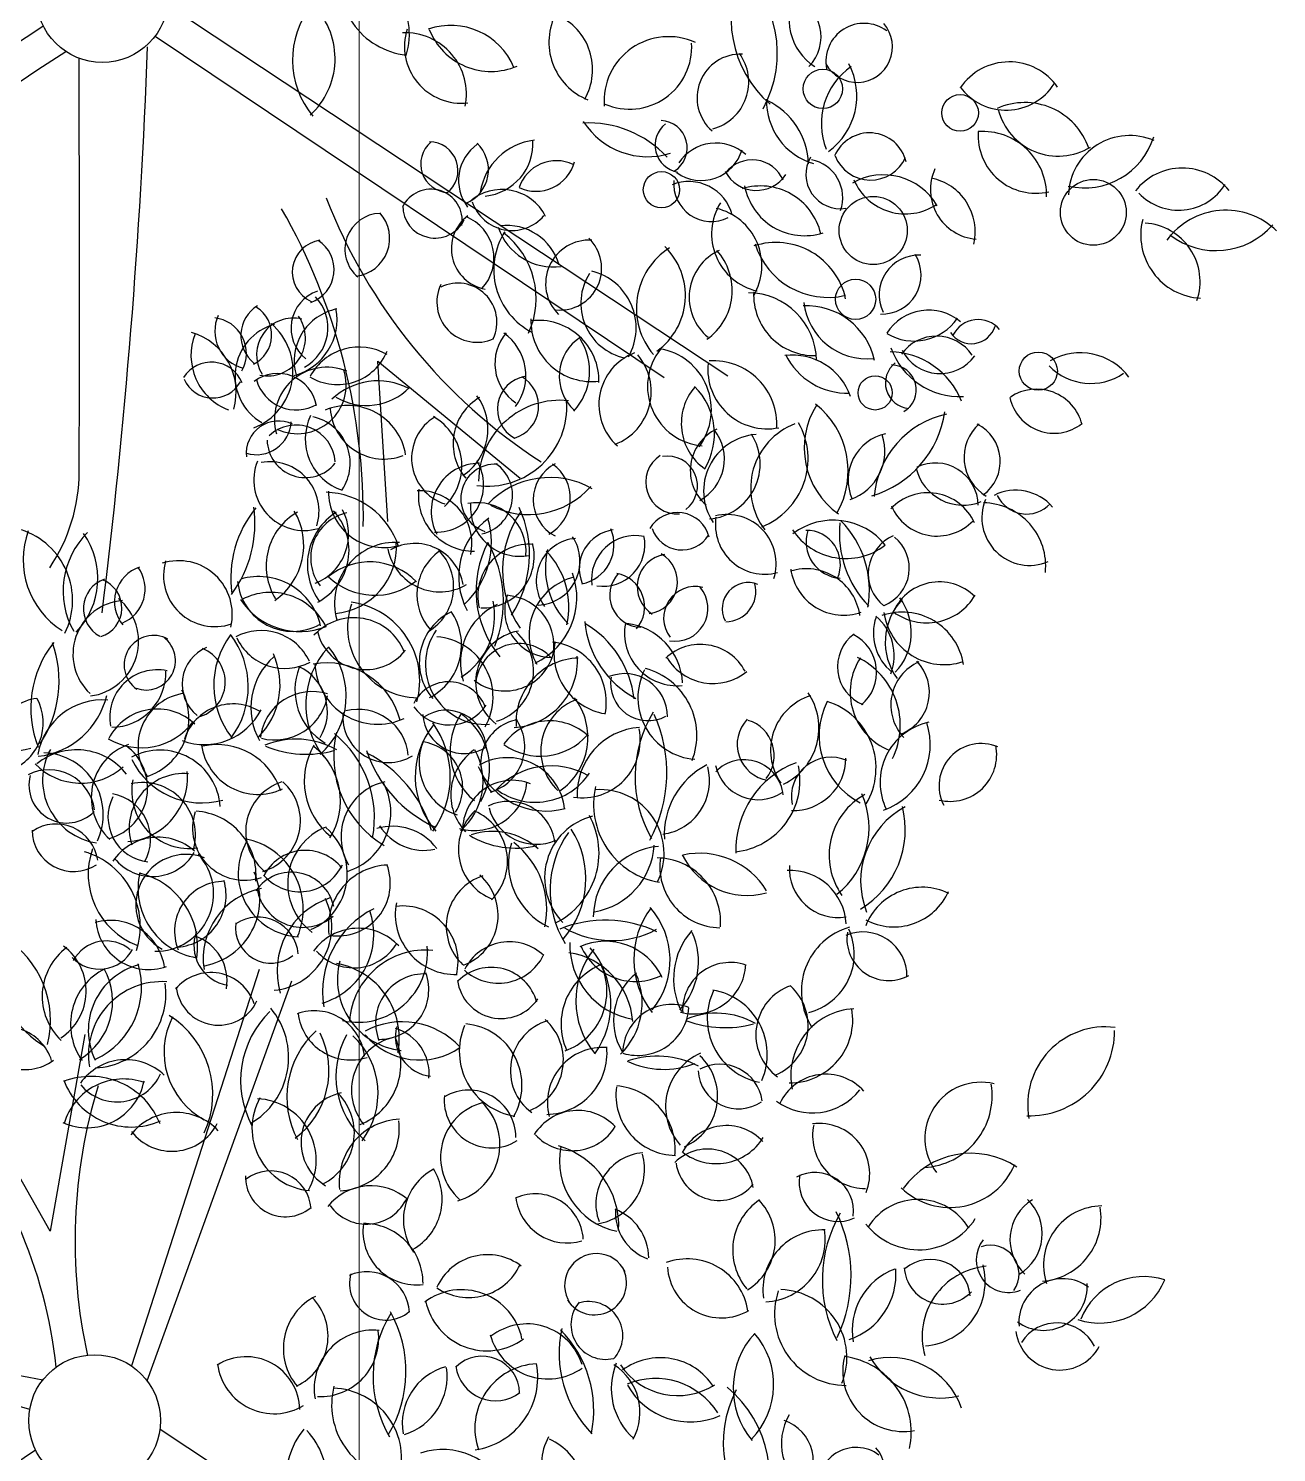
# Model space of a CAD drawing. Header units: inches. Extents: x 13 to 261, y -112 to -47.
# Drawn here: x 18.314 to 20.341, y -56.38 to -54.068 of the extents above; entities that cross this region are included whole.
import ezdxf

# ---------------------------------------------------------------- set-up
doc = ezdxf.new("R2010")
doc.units = ezdxf.units.IN
doc.header["$MEASUREMENT"] = 0
doc.layers.add('CAJONES', color=3, linetype='Continuous', lineweight=20)

msp = doc.modelspace()

# ---------------------------------------------------------------- linework, layer by layer
for p, q in [((19.4498, -54.632), (18.5398, -54.0302)), ((18.5192, -54.0804), (19.3464, -54.6346)), ((18.8976, -54.8685), (18.8809, -54.6078)), ((18.8809, -54.6078), (19.1126, -54.7977)), ((18.6884, -55.5954), (18.4809, -56.2394)), ((18.5066, -56.2636), (18.7413, -55.614)), ((18.4051, -55.7014), (18.349, -56.0206)), ((18.349, -56.0206), (18.2137, -55.782)), ((19.4372, -56.9443), (18.5273, -56.3424))]:
    msp.add_line(p, q)
for centre, radius in [((18.4336, -54.016), 0.1071), ((19.604, -54.1659), 0.032), ((19.8269, -54.2049), 0.0298), ((19.3418, -54.3295), 0.0294), ((20.0434, -54.3663), 0.0535), ((19.6858, -54.3957), 0.0553), ((19.6572, -54.5075), 0.0327), ((19.954, -54.6241), 0.031), ((19.689, -54.6594), 0.0278), ((18.4211, -56.3282), 0.1071)]:
    msp.add_circle(centre, radius)
for centre, radius, start, end in [((18.9405, -53.9898), 0.1218, 165.8084, 263.7047), ((18.8181, -54.0776), 0.1143, 342.6836, 88.3907), ((19.6392, -54.0515), 0.1843, 152.3561, 228.9521), ((19.3415, -54.1076), 0.1886, 331.2159, 50.5889), ((19.6404, -54.0531), 0.0912, 149.4649, 237.0435), ((18.8866, -54.1185), 0.144, 141.9575, 219.5008), ((18.6877, -54.1167), 0.124, 312.3624, 42.9865), ((19.5323, -54.0812), 0.0688, 315.479, 71.8146), ((19.2597, -54.09), 0.1007, 151.7253, 248.1106), ((19.1335, -54.1344), 0.0965, 330.1451, 66.2369), ((19.6708, -54.1212), 0.0618, 53.2187, 191.0606), ((17.2088, -52.4114), 2.0009, 264.2549, 304.3429), ((18.9253, -54.1745), 0.0998, 348.7058, 92.2133), ((19.0168, -54.0967), 0.0924, 162.4743, 276.4571), ((18.9993, -54.1744), 0.1117, 22.8087, 108.8949), ((19.0648, -54.03), 0.1075, 201.4164, 293.3583), ((19.3533, -54.1857), 0.1047, 65.4039, 184.3961), ((19.6595, -54.0977), 0.0576, 208.7195, 41.0805), ((19.9041, -56.5286), 2.8656, 122.2619, 145.4796), ((7.817, -53.7001), 10.6975, 352.93227, 357.87062), ((19.2902, -54.098), 0.1008, 246.5105, 3.7517), ((-123.4094, -54.4949), 141.8058, 359.881826, 0.152975), ((19.4707, -54.1803), 0.0711, 87.9021, 229.1162), ((19.4048, -54.1546), 0.0788, 285.0729, 36.0171), ((19.548, -54.1773), 0.1112, 305.92, 27.9527), ((19.9067, -54.2181), 0.0961, 35.0059, 145.8364), ((19.7142, -54.2221), 0.1127, 124.6816, 201.7568), ((19.9017, -54.1075), 0.0928, 216.3872, 327.4319), ((19.6185, -54.1853), 0.106, 178.5074, 253.7444), ((19.4626, -54.2914), 0.1183, 1.9911, 64.4245), ((19.9322, -54.2976), 0.1096, 18.8098, 114.3601), ((19.2232, -54.3951), 0.1741, 42.8275, 92.9056), ((19.3195, -54.1518), 0.1242, 212.6525, 287.3082), ((19.3391, -54.2616), 0.0445, 302.5089, 87.0367), ((19.9863, -54.1744), 0.1006, 194.171, 301.4433), ((19.3754, -54.2574), 0.044, 127.4653, 260.4726), ((19.6797, -54.2985), 0.0613, 13.4002, 157.2297), ((19.95, -54.2415), 0.0938, 176.1417, 282.9373), ((19.8634, -54.3391), 0.1042, 358.8125, 93.839), ((20.0289, -54.2088), 0.1178, 257.0821, 342.7736), ((20.1025, -54.341), 0.0995, 66.3845, 178.0983), ((18.9971, -54.2878), 0.0463, 129.8928, 267.9042), ((18.9647, -54.2984), 0.0466, 307.7271, 89.6902), ((19.0838, -54.3142), 0.0715, 125.2061, 217.378), ((19.0018, -54.297), 0.059, 292.6138, 46.5963), ((19.1467, -54.3491), 0.1004, 96.4083, 171.1687), ((19.0473, -54.2543), 0.0859, 275.5454, 3.5754), ((19.4065, -54.2456), 0.0689, 234.6312, 344.0059), ((19.4301, -54.3257), 0.072, 47.5443, 146.6001), ((19.1712, -54.3463), 0.0639, 65.0215, 161.56), ((19.1379, -54.2671), 0.065, 245.1406, 344.9172), ((19.4893, -54.336), 0.055, 23.2841, 142.2323), ((19.6323, -54.3045), 0.0558, 149.7626, 279.1654), ((19.5736, -54.3426), 0.0628, 340.8442, 79.0114), ((19.6817, -54.2517), 0.0621, 201.6948, 335.7426), ((19.4962, -54.2736), 0.0571, 207.4266, 326.9367), ((19.7023, -54.4069), 0.1015, 30.4018, 119.641), ((19.738, -54.2781), 0.0907, 203.0014, 303.9636), ((19.8599, -54.3291), 0.0811, 155.7067, 265.0038), ((19.7623, -54.3981), 0.0893, 346.9915, 78.3872), ((20.188, -54.3916), 0.0972, 38.6377, 141.562), ((18.9672, -54.3797), 0.0511, 350.8445, 154.641), ((19.0828, -54.4084), 0.0792, 26.7529, 131.3816), ((19.3861, -54.3896), 0.0734, 15.0637, 111.6193), ((19.4229, -54.3201), 0.0611, 174.7511, 296.6676), ((19.503, -54.4237), 0.1003, 13.1298, 107.5009), ((19.5743, -54.3052), 0.099, 190.5765, 287.7439), ((20.1819, -54.273), 0.0897, 223.8193, 327.7803), ((19.6338, -54.0182), 0.8972, 201.1943, 237.0821), ((18.974, -54.3556), 0.0525, 179.7456, 334.0866), ((19.099, -54.3278), 0.0679, 198.3697, 319.9157), ((19.5183, -54.4012), 0.0951, 147.9902, 257.1275), ((19.4095, -54.4528), 0.0954, 329.5563, 76.9996), ((17.8455, -54.8615), 1.0121, 359.1652, 29.6805), ((18.8862, -54.4264), 0.0585, 91.3448, 229.9633), ((18.8385, -54.4085), 0.0619, 276.8754, 41.8476), ((19.0671, -54.4253), 0.0665, 126.6303, 259.713), ((18.9971, -54.4405), 0.0726, 317.1364, 67.883), ((20.2228, -54.4033), 0.1024, 165.7594, 266.9884), ((20.2585, -54.4812), 0.1183, 45.7488, 143.9166), ((19.1835, -54.4593), 0.1141, 147.377, 242.7647), ((19.1664, -54.3604), 0.0946, 198.5153, 277.6976), ((19.0908, -54.4758), 0.0881, 16.037, 97.2926), ((19.0043, -54.5063), 0.1339, 335.2611, 52.789), ((20.1216, -54.4788), 0.0952, 341.1401, 86.4926), ((20.2426, -54.3061), 0.1223, 232.3712, 318.9606), ((18.7944, -54.4633), 0.0522, 98.0099, 245.5116), ((18.754, -54.4594), 0.0561, 288.9299, 57.6907), ((19.2243, -54.482), 0.0706, 86.2009, 225.0025), ((19.1771, -54.4573), 0.0676, 264.0757, 46.4015), ((19.4173, -54.5219), 0.1162, 122.5271, 220.3854), ((19.2698, -54.5013), 0.111, 305.5647, 45.7418), ((19.4704, -54.5042), 0.0835, 114.587, 230.8853), ((19.3597, -54.4932), 0.0971, 305.3117, 42.2087), ((19.5277, -54.5312), 0.116, 12.2303, 107.8744), ((19.6121, -54.3807), 0.1237, 197.2149, 283.4912), ((19.76, -54.5002), 0.0645, 87.2715, 205.7976), ((19.7, -54.4679), 0.0635, 267.8209, 31.5359), ((19.301, -54.5143), 0.0902, 147.188, 257.9485), ((19.2056, -54.5539), 0.0951, 330.5202, 75.9207), ((18.8037, -54.5543), 0.0636, 108.855, 231.6394), ((19.0422, -54.5121), 0.0652, 154.0757, 294.632), ((19.0112, -54.5446), 0.0634, 334.9211, 116.0254), ((19.4816, -54.609), 0.1123, 1.2167, 89.2378), ((19.5901, -54.5004), 0.0985, 177.1684, 271.5311), ((18.7157, -54.5665), 0.0572, 121.8281, 231.2488), ((18.6556, -54.5652), 0.0531, 296.5437, 57.2959), ((18.7272, -54.5535), 0.0729, 298.3012, 43.5233), ((19.5779, -54.6306), 0.1125, 12.3322, 92.937), ((19.676, -54.5003), 0.1038, 186.794, 275.8222), ((18.6098, -54.5951), 0.0578, 330.4266, 83.6523), ((18.678, -54.5595), 0.0617, 155.1646, 255.5843), ((18.7438, -54.5977), 0.0598, 76.6028, 211.8197), ((18.7019, -54.5703), 0.0616, 258.0972, 35.3131), ((18.8315, -54.6078), 0.0863, 101.2342, 196.5626), ((18.7212, -54.5408), 0.0936, 284.9996, 11.2465), ((19.1421, -54.64), 0.0983, 358.3783, 97.4403), ((19.2287, -54.5421), 0.099, 178.3903, 277.0417), ((19.7757, -54.6051), 0.0801, 49.7894, 147.602), ((19.7522, -54.4898), 0.0854, 238.9673, 325.4585), ((19.8563, -54.586), 0.0457, 40.5715, 153.6768), ((18.6727, -54.5985), 0.0951, 158.5243, 248.8441), ((18.5501, -54.658), 0.1008, 343.914, 73.7059), ((18.7364, -54.6322), 0.0872, 105.3849, 240.0186), ((18.6435, -54.6232), 0.0998, 291.3415, 50.0503), ((19.1484, -54.6117), 0.0771, 139.6027, 236.2446), ((19.0374, -54.6312), 0.0842, 323.2298, 54.9138), ((19.7885, -54.6372), 0.07, 33.9383, 144.4116), ((19.8451, -54.539), 0.0405, 213.8426, 342.7943), ((18.8509, -54.6759), 0.0908, 60.113, 151.3064), ((19.2505, -54.6322), 0.0748, 122.3865, 227.9668), ((19.129, -54.6237), 0.0961, 317.1654, 32.9487), ((19.4162, -54.6487), 0.097, 141.4958, 265.2578), ((19.3227, -54.6867), 0.1003, 323.0588, 80.8604), ((19.8264, -54.5471), 0.1183, 199.2258, 272.8234), ((19.7946, -54.5595), 0.0687, 206.21, 324.7667), ((18.6107, -54.6633), 0.0538, 22.3007, 147.4004), ((18.8157, -54.5592), 0.0867, 238.6412, 338.0655), ((19.3301, -54.6785), 0.0899, 111.0163, 228.2127), ((19.2334, -54.6573), 0.0918, 291.2464, 40.4603), ((19.5139, -54.621), 0.0968, 174.4, 280.9823), ((19.4252, -54.7114), 0.1043, 356.777, 93.2098), ((19.5546, -54.6981), 0.1, 19.2148, 97.1221), ((19.6438, -54.5484), 0.1115, 205.9185, 271.8359), ((19.7469, -54.6434), 0.0413, 127.8137, 265.4059), ((19.7111, -54.72), 0.1273, 21.7094, 88.9943), ((19.7153, -54.6547), 0.0406, 299.936, 89.5007), ((20.0222, -54.6929), 0.0986, 36.7047, 119.5904), ((18.6133, -54.6166), 0.0511, 203.944, 330.6435), ((18.7186, -54.6919), 0.064, 10.2449, 126.8673), ((18.7985, -54.7031), 0.0853, 67.9273, 195.6783), ((18.7505, -54.6465), 0.0792, 245.2391, 17.627), ((19.1292, -54.6857), 0.0538, 99.7108, 240.8548), ((19.0881, -54.6806), 0.0542, 285.9682, 60.5063), ((20.0392, -54.5501), 0.094, 223.9734, 304.5717), ((18.7486, -54.6198), 0.0672, 195.5712, 299.8381), ((18.8811, -54.7482), 0.1083, 62.321, 133.5948), ((18.8628, -54.582), 0.0979, 239.4914, 315.6368), ((19.4646, -54.7089), 0.0905, 139.404, 234.5071), ((19.3197, -54.7262), 0.1082, 328.6091, 45.3181), ((19.951, -54.7298), 0.0765, 14.2663, 123.6602), ((18.8323, -54.7752), 0.0953, 9.3387, 112.7894), ((19.0903, -54.7418), 0.0869, 120.3299, 220.111), ((18.9695, -54.7182), 0.0904, 303.3837, 36.6267), ((19.0591, -54.6819), 0.129, 262.2465, 4.0776), ((19.177, -54.8038), 0.1323, 83.9827, 179.5568), ((19.7046, -54.7488), 0.1308, 147.6903, 234.9945), ((19.5071, -54.7862), 0.138, 330.232, 51.9496), ((19.9796, -54.6517), 0.0733, 192.0596, 308.1403), ((18.7198, -54.7577), 0.0525, 64.3361, 185.9079), ((18.6838, -54.7031), 0.0567, 253.3638, 356.4358), ((18.8509, -54.7342), 0.0877, 154.4654, 251.5682), ((18.7595, -54.7735), 0.0768, 325.867, 78.1314), ((18.8913, -54.6793), 0.0876, 183.9644, 290.8687), ((19.0142, -54.7654), 0.0782, 120.9294, 251.8706), ((18.9253, -54.7777), 0.0922, 314.2411, 59.9203), ((19.6373, -54.6667), 0.1663, 286.2308, 351.868), ((19.8372, -54.841), 0.1506, 102.3995, 174.8702), ((18.7482, -54.7753), 0.0636, 3.5274, 133.1826), ((19.4625, -54.7854), 0.0738, 114.7438, 229.2188), ((19.3678, -54.7669), 0.0763, 298.612, 38.2182), ((19.5023, -54.8188), 0.092, 94.2725, 213.5917), ((19.4126, -54.7748), 0.0896, 274.7056, 32.6165), ((19.5983, -54.8139), 0.1115, 110.9904, 217.3376), ((19.4616, -54.7665), 0.1184, 291.4975, 29.5372), ((19.7216, -54.8009), 0.0765, 101.7943, 203.8945), ((19.622, -54.7538), 0.0828, 288.6412, 18.4958), ((19.906, -54.7641), 0.0726, 131.4104, 239.8145), ((19.8245, -54.7706), 0.0677, 306.2506, 63.2879), ((18.7634, -54.7348), 0.0621, 181.189, 321.3336), ((18.7616, -54.8008), 0.082, 158.0733, 286.3724), ((18.7056, -54.8513), 0.08, 342.4573, 100.2657), ((19.0461, -54.852), 0.0783, 90.0237, 208.1696), ((18.9761, -54.8087), 0.0769, 267.9512, 30.6687), ((19.0718, -54.8309), 0.0559, 86.4378, 252.647), ((19.0365, -54.8263), 0.0635, 282.5158, 54.9114), ((19.1996, -54.8332), 0.0661, 117.2372, 242.4026), ((19.1271, -54.83), 0.0668, 298.2256, 55.38), ((19.368, -54.8044), 0.0517, 122.959, 273.7854), ((19.3518, -54.8106), 0.0485, 307.8953, 100.0796), ((19.7867, -54.8429), 0.0697, 1.0371, 115.4519), ((18.1165, -54.7868), 0.2795, 325.9716, 359.8818), ((19.1605, -54.9362), 0.1394, 60.3388, 136.2981), ((19.8319, -54.7629), 0.0788, 194.3535, 291.8839), ((18.7932, -54.9488), 0.1281, 18.2633, 88.3325), ((18.8908, -54.8208), 0.0898, 178.8752, 284.0254), ((18.948, -54.9041), 0.0859, 348.2465, 92.1698), ((19.037, -54.8264), 0.09, 173.142, 270.5826), ((19.1262, -54.7219), 0.135, 242.5591, 318.4651), ((19.7749, -54.9042), 0.0826, 24.0437, 136.9543), ((19.9175, -54.8967), 0.0792, 40.9523, 116.4145), ((18.4901, -54.8719), 0.1914, 323.1907, 8.1398), ((19.0425, -54.917), 0.0794, 355.4712, 100.9213), ((19.1118, -54.8443), 0.0804, 176.3885, 281.1008), ((18.9468, -54.9215), 0.1807, 326.7996, 24.8739), ((19.7897, -54.811), 0.0809, 203.3028, 316.2264), ((19.9399, -54.8619), 0.0776, 157.8749, 292.9705), ((19.8638, -54.9403), 0.1023, 354.0218, 89.4576), ((19.935, -54.8031), 0.053, 205.3874, 316.332), ((18.8236, -54.9604), 0.1813, 140.8447, 187.7695), ((18.8006, -54.9405), 0.1009, 119.7481, 211.9188), ((18.6522, -54.9069), 0.1086, 304.5159, 30.8207), ((18.8671, -54.9383), 0.1004, 122.1407, 216.8539), ((18.8472, -54.9274), 0.0751, 102.4497, 217.2301), ((18.7481, -54.8889), 0.0855, 291.5777, 27.472), ((18.7397, -54.9152), 0.0946, 297.624, 42.9504), ((19.1281, -54.9576), 0.1157, 125.1731, 208.4386), ((18.9287, -54.9022), 0.1369, 313.2135, 16.557), ((19.2521, -54.9478), 0.1684, 145.1643, 213.744), ((19.3682, -54.9067), 0.0529, 14.4085, 149.1645), ((19.4483, -54.9368), 0.0799, 342.4733, 103.6812), ((19.5097, -54.8737), 0.0802, 171.1835, 284.8509), ((19.621, -54.9748), 0.1087, 38.5724, 127.0596), ((19.5188, -54.9799), 0.1609, 350.0915, 44.5425), ((18.2651, -54.9963), 0.1202, 333.7389, 71.9911), ((18.4409, -54.9303), 0.136, 159.8317, 237.75), ((18.5032, -54.981), 0.1333, 134.5011, 209.4175), ((18.3002, -54.9606), 0.1261, 316.2407, 35.2053), ((19.2717, -54.9447), 0.0634, 97.278, 202.2203), ((19.1999, -54.9059), 0.0649, 281.0493, 23.5055), ((19.2995, -54.9624), 0.0713, 78.6134, 187.5201), ((19.247, -54.9056), 0.0679, 261.2509, 12.0523), ((19.375, -54.8634), 0.051, 198.7, 327.9265), ((19.6415, -54.8241), 0.1043, 213.602, 307.0882), ((19.577, -54.9381), 0.0555, 336.559, 90.5529), ((19.6359, -54.9014), 0.0591, 161.8031, 266.1895), ((19.8005, -54.8876), 0.1697, 174.2261, 224.1428), ((19.7447, -54.953), 0.0669, 113.0469, 231.5032), ((18.9099, -55.0012), 0.0991, 86.1404, 195.6527), ((18.8032, -54.9096), 0.1081, 274.5739, 4.0148), ((18.9819, -54.8962), 0.0862, 191.1066, 300.0756), ((18.9413, -54.9832), 0.0793, 9.1421, 119.8127), ((18.9197, -54.9743), 0.0846, 300.9651, 44.4613), ((19.2084, -54.9805), 0.1678, 152.2161, 219.7631), ((19.1276, -54.9892), 0.084, 85.9939, 193.0552), ((19.0511, -54.9247), 0.084, 268.0686, 14.2958), ((18.8897, -54.9983), 0.1954, 338.3493, 29.44), ((19.2081, -54.9651), 0.0697, 94.7092, 216.0033), ((19.1379, -54.9327), 0.0716, 272.9345, 33.5937), ((19.2825, -54.9437), 0.1293, 166.4767, 224.6695), ((19.6793, -54.9441), 0.0651, 292.0601, 50.8119), ((18.5576, -55.0191), 0.0872, 346.3986, 107.7469), ((18.6164, -54.9556), 0.0834, 163.7297, 289.0133), ((18.8678, -55.0393), 0.1055, 43.9809, 129.6471), ((19.0308, -54.9869), 0.0861, 125.2431, 222.1423), ((19.0606, -55.0071), 0.1309, 347.3511, 43.9802), ((19.3556, -54.9741), 0.053, 99.834, 237.3352), ((19.3157, -54.9661), 0.0521, 277.0098, 60.1594), ((18.512, -54.9984), 0.0588, 107.6026, 220.0999), ((18.4429, -54.9776), 0.0602, 292.3819, 35.4776), ((18.6873, -55.0613), 0.1037, 13.2827, 106.1842), ((18.8761, -54.8796), 0.1084, 226.3194, 308.4348), ((19.2236, -55.0524), 0.0969, 104.416, 209.3602), ((19.0874, -54.9919), 0.117, 294.9141, 19.8317), ((19.3095, -54.9882), 0.0517, 136.9921, 268.8668), ((19.259, -55.0069), 0.0554, 320.16, 79.4542), ((19.5773, -55.0326), 0.0876, 7.7632, 107.0391), ((19.6379, -54.9336), 0.0868, 187.9473, 289.2122), ((18.4539, -55.0099), 0.0509, 109.5309, 241.4282), ((18.4166, -55.0087), 0.0487, 287.5735, 69.176), ((18.7428, -54.9567), 0.0899, 185.7038, 298.9736), ((18.7071, -55.0836), 0.1002, 26.0204, 117.1694), ((19.3966, -55.0251), 0.0513, 76.0415, 217.2907), ((19.3639, -55.0093), 0.0534, 260.3924, 39.8164), ((19.4828, -55.0096), 0.0423, 68.0925, 208.049), ((19.4462, -54.9819), 0.049, 270.2471, 14.7699), ((19.7932, -55.048), 0.0817, 45.0648, 158.8959), ((18.4733, -55.0837), 0.0874, 94.6743, 226.9977), ((18.4027, -55.0626), 0.0897, 277.4107, 50.369), ((18.7545, -54.9318), 0.1152, 213.2283, 291.644), ((18.9465, -55.0398), 0.1146, 161.0223, 269.6067), ((18.8206, -55.1268), 0.1286, 344.4921, 82.3791), ((19.1198, -55.0973), 0.1044, 115.5672, 196.8828), ((18.9539, -55.0221), 0.117, 302.3725, 12.0225), ((19.1633, -55.0128), 0.0761, 160.2411, 270.795), ((19.086, -55.0692), 0.0811, 345.3814, 84.6822), ((19.806, -55.064), 0.1006, 136.787, 216.1605), ((19.7728, -54.9421), 0.0908, 233.5515, 329.8231), ((19.6548, -55.0482), 0.0929, 315.9846, 36.8916), ((18.8423, -55.1127), 0.0882, 21.9722, 137.3844), ((19.0389, -55.0969), 0.0904, 114.7704, 220.6336), ((18.9208, -55.0687), 0.0963, 297.487, 34.5213), ((19.3748, -55.0161), 0.1583, 185.2993, 241.9986), ((19.7675, -55.0494), 0.0814, 161.3162, 231.0164), ((19.6361, -55.0856), 0.0837, 339.1591, 49.7337), ((19.7331, -55.116), 0.1006, 8.888, 109.3789), ((19.8009, -55.0018), 0.0989, 188.1255, 288.2456), ((18.517, -55.1012), 0.048, 61.0123, 235.0803), ((18.7516, -55.1346), 0.137, 143.1668, 218.1473), ((18.5319, -55.1363), 0.1387, 323.2478, 37.6008), ((18.6913, -55.1323), 0.087, 25.3271, 118.1472), ((18.8618, -55.0278), 0.081, 193.3576, 322.6497), ((19.0558, -55.1004), 0.0974, 145.27, 274.0231), ((19.1249, -55.1296), 0.0849, 100.4863, 232.7247), ((19.0485, -55.1109), 0.0856, 287.2458, 47.5237), ((19.136, -55.1742), 0.1623, 6.3138, 59.7989), ((19.3672, -55.0496), 0.0853, 169.5046, 275.7362), ((19.2733, -55.1361), 0.1031, 3.3647, 83.2177), ((19.6937, -55.1042), 0.0659, 126.2044, 248.0637), ((19.6225, -55.1131), 0.0688, 310.0646, 62.5979), ((18.4878, -55.1715), 0.1706, 141.3543, 201.7201), ((18.1788, -55.1271), 0.1845, 326.3653, 19.6049), ((18.5047, -55.0943), 0.0476, 250.1655, 52.9637), ((18.6279, -55.1325), 0.0647, 112.6691, 231.5493), ((18.5747, -55.1291), 0.0586, 284.3046, 68.1595), ((18.73, -55.0211), 0.0858, 204.6477, 298.5019), ((18.9014, -55.1655), 0.1373, 137.4864, 218.0551), ((18.7028, -55.1519), 0.127, 311.7198, 39.2637), ((18.9702, -55.1535), 0.0981, 330.4309, 85.8902), ((19.1104, -55.1369), 0.0705, 41.8734, 173.9337), ((19.1543, -55.1615), 0.098, 348.6053, 83.6617), ((19.2662, -55.0826), 0.099, 168.8369, 260.3234), ((19.4051, -55.1501), 0.0823, 28.0253, 133.2577), ((18.7848, -55.1705), 0.1099, 131.3533, 209.0639), ((18.6018, -55.1333), 0.1205, 315.03, 24.552), ((18.7978, -55.2209), 0.1231, 14.0694, 100.2188), ((18.8809, -55.0955), 0.102, 182.2086, 294.8629), ((19.0877, -55.0623), 0.0811, 231.6203, 340.8989), ((19.0968, -55.0942), 0.1086, 273.1622, 3.8465), ((19.2099, -55.1943), 0.1043, 91.7567, 183.7904), ((19.4254, -55.0441), 0.0872, 211.6065, 309.0147), ((19.7503, -55.1453), 0.1019, 146.8994, 247.9052), ((19.6078, -55.199), 0.122, 333.6557, 64.5826), ((19.7912, -55.1662), 0.0767, 114.0369, 223.5095), ((19.7045, -55.1456), 0.0726, 290.6058, 44.0889), ((18.5228, -55.1862), 0.0772, 78.0127, 190.845), ((18.448, -55.1135), 0.0889, 270.7386, 1.6107), ((18.8461, -55.142), 0.0996, 158.254, 239.6074), ((18.7187, -55.1769), 0.0806, 328.4151, 64.4705), ((19.282, -55.1847), 0.0694, 359.593, 111.5841), ((19.3202, -55.1306), 0.0611, 170.7243, 298.2752), ((19.404, -55.1543), 0.1004, 153.0811, 265.4077), ((19.287, -55.2155), 0.1123, 338.5553, 75.0989), ((18.4758, -55.1884), 0.0985, 287.4958, 27.9711), ((18.7744, -55.2291), 0.0847, 72.6951, 173.0341), ((18.9963, -55.1923), 0.0638, 21.419, 153.1957), ((19.4966, -55.2034), 0.1011, 295.6502, 34.4069), ((18.335, -55.2258), 0.0707, 96.1195, 222.5827), ((18.2556, -55.195), 0.082, 287.0681, 28.782), ((18.4341, -55.2644), 0.1066, 85.3444, 170.3377), ((18.3154, -55.1216), 0.1286, 276.2651, 346.959), ((18.5783, -55.2333), 0.0868, 97.6865, 214.8458), ((18.6459, -55.2477), 0.0833, 58.098, 161.6752), ((18.7139, -55.1362), 0.0868, 255.4986, 349.8199), ((18.9972, -55.1271), 0.0715, 215.9846, 326.6804), ((19.2348, -55.2407), 0.0889, 109.9653, 226.4514), ((19.1164, -55.2187), 0.106, 304.7844, 37.3129), ((19.6118, -55.2397), 0.0928, 107.4388, 214.9889), ((19.7208, -55.2156), 0.1229, 153.2942, 242.9286), ((19.5767, -55.2688), 0.1137, 329.3253, 72.4601), ((18.289, -55.1313), 0.109, 207.7692, 285.0805), ((18.5227, -55.2611), 0.0884, 46.1088, 152.8841), ((18.5994, -55.1274), 0.1031, 249.5301, 333.2352), ((18.8985, -55.1855), 0.0742, 174.4623, 301.8631), ((18.849, -55.2551), 0.0818, 5.3018, 103.898), ((19.0216, -55.1775), 0.0676, 183.5626, 302.7028), ((18.9922, -55.24), 0.0653, 2.9178, 123.8755), ((19.1043, -55.2392), 0.1057, 145.5256, 231.1113), ((18.955, -55.2691), 0.1077, 329.9503, 55.2978), ((19.1194, -55.2607), 0.0713, 99.6673, 221.8273), ((19.0428, -55.2337), 0.0769, 286.1054, 35.8097), ((19.16, -55.2841), 0.0922, 46.7937, 143.529), ((19.5007, -55.2826), 0.2018, 148.6322, 209.7893), ((19.1214, -55.2761), 0.2291, 331.4877, 24.3363), ((19.5239, -55.2301), 0.0591, 136.2408, 260.673), ((19.4655, -55.2481), 0.0595, 321.0246, 73.2835), ((18.4966, -55.1303), 0.1053, 239.4388, 323.5185), ((18.9776, -55.2499), 0.1682, 166.3308, 239.1911), ((18.6992, -55.3495), 0.1764, 349.3818, 50.8529), ((19.0756, -55.2826), 0.1338, 140.9193, 221.4775), ((18.8476, -55.2832), 0.1512, 324.4408, 35.5814), ((19.1452, -55.1472), 0.1021, 234.5114, 318.4863), ((19.2141, -55.2235), 0.0933, 260.7819, 11.574), ((19.3141, -55.3116), 0.1094, 94.0593, 182.8527), ((19.7968, -55.2919), 0.0998, 102.0648, 206.291), ((19.6663, -55.2305), 0.1123, 288.8572, 18.5699), ((18.44, -55.2879), 0.1035, 151.3267, 261.3076), ((18.507, -55.3164), 0.0914, 109.7411, 227.8481), ((18.4223, -55.301), 0.0849, 285.7999, 54.5556), ((18.6866, -55.2186), 0.0927, 187.855, 295.1523), ((18.6199, -55.3394), 0.1089, 17.9838, 102.1278), ((18.7481, -55.3557), 0.1341, 60.3008, 112.0213), ((18.7648, -55.0769), 0.1693, 247.0811, 285.9701), ((18.8776, -55.2895), 0.116, 150.0817, 231.1029), ((18.7077, -55.3221), 0.1127, 327.8901, 51.7795), ((19.0374, -55.2595), 0.0894, 157.905, 252.2745), ((18.9443, -55.3001), 0.0747, 327.6907, 82.929), ((19.8613, -55.2974), 0.0686, 66.7824, 207.2143), ((19.8108, -55.2471), 0.0756, 256.1777, 11.7352), ((18.3983, -55.1901), 0.103, 224.163, 312.1284), ((18.3917, -55.3427), 0.1037, 38.2782, 128.4268), ((18.3348, -55.344), 0.1003, 334.7073, 87.7262), ((18.527, -55.3377), 0.0983, 3.921, 117.9922), ((18.5948, -55.1988), 0.1265, 206.2085, 285.871), ((19.0603, -55.1753), 0.2078, 198.2301, 245.3678), ((18.7669, -55.4315), 0.2108, 16.9945, 62.7294), ((19.0873, -55.3117), 0.0878, 124.2551, 223.5034), ((18.9473, -55.2904), 0.1048, 310.4717, 29.3196), ((19.0916, -55.3451), 0.0934, 5.9798, 119.2654), ((19.476, -55.3191), 0.064, 6.2156, 135.8194), ((19.6142, -55.4016), 0.1516, 110.7401, 181.9111), ((19.6173, -55.3155), 0.0645, 66.3584, 190.7489), ((19.556, -55.2521), 0.0855, 268.1515, 359.8351), ((18.3468, -55.3458), 0.0745, 7.3222, 116.8175), ((18.376, -55.2962), 0.0616, 165.509, 315.6665), ((18.4676, -55.2838), 0.1044, 274.0894, 5.2467), ((18.5658, -55.3661), 0.0886, 84.8159, 197.9416), ((19.154, -55.2187), 0.1196, 203.3024, 285.2577), ((19.1625, -55.3873), 0.1223, 60.1208, 137.2656), ((19.1368, -55.2184), 0.1057, 233.2712, 326.3436), ((19.3327, -55.2893), 0.0873, 277.5956, 15.1078), ((19.4741, -55.3769), 0.1277, 117.3405, 183.2729), ((19.4987, -55.2495), 0.0705, 192.4183, 303.9002), ((19.45, -55.2883), 0.1169, 276.0488, 11.6433), ((18.4993, -55.3777), 0.0857, 343.4366, 102.838), ((18.5745, -55.3061), 0.0931, 168.6461, 278.7733), ((18.7504, -55.3713), 0.0839, 107.3383, 232.6462), ((18.6701, -55.3546), 0.0853, 286.5985, 48.1661), ((18.913, -55.3803), 0.0917, 103.0679, 209.6603), ((18.8014, -55.3402), 0.1008, 287.466, 28.4829), ((19.0373, -55.2835), 0.0865, 254.3703, 354.5929), ((19.0997, -55.3693), 0.0808, 68.5357, 180.8504), ((19.36, -55.3275), 0.1284, 166.904, 260.4566), ((19.2424, -55.4074), 0.1038, 333.6168, 94.27), ((18.5155, -55.3485), 0.0727, 152.6701, 263.7483), ((18.4366, -55.3844), 0.0753, 331.2974, 79.5892), ((19.0935, -55.3983), 0.0757, 7.054, 115.9891), ((19.7268, -55.41), 0.1126, 118.961, 215.4766), ((19.5419, -55.3658), 0.1372, 308.3342, 23.7444), ((19.5864, -55.3682), 0.1515, 301.282, 14.3097), ((18.6648, -55.3661), 0.0846, 161.8968, 288.9219), ((18.5799, -55.442), 0.1034, 354.2646, 86.67), ((19.0987, -55.4006), 0.0867, 133.2599, 248.8257), ((19.0031, -55.4198), 0.0886, 314.7906, 66.5176), ((19.1386, -55.3129), 0.0795, 194.7796, 293.3877), ((19.2554, -55.4469), 0.1033, 104.2764, 224.4013), ((19.114, -55.4065), 0.1264, 296.1341, 28.8024), ((19.8014, -55.4519), 0.136, 117.8002, 201.8064), ((18.387, -55.369), 0.0676, 180.3713, 303.1007), ((18.3584, -55.4277), 0.0683, 8.0847, 123.7542), ((18.8335, -55.4561), 0.0988, 111.6895, 233.4402), ((18.7329, -55.4406), 0.0986, 293.6268, 49.2684), ((18.9051, -55.4526), 0.0895, 36.8128, 106.6611), ((18.9565, -55.3161), 0.0861, 212.3566, 281.7164), ((19.0678, -55.4818), 0.1103, 48.1441, 108.4044), ((19.3254, -55.4673), 0.1645, 145.0266, 211.5687), ((19.071, -55.4483), 0.148, 318.5688, 32.8773), ((18.5342, -55.4409), 0.1235, 160.5021, 248.8919), ((18.5241, -55.4697), 0.0888, 48.2384, 145.6688), ((18.7577, -55.4394), 0.1034, 150.1457, 267.0933), ((18.6441, -55.4972), 0.1158, 337.1738, 79.1873), ((19.1052, -55.2522), 0.1464, 239.0034, 283.5695), ((19.2071, -55.4237), 0.1137, 162.9121, 244.7518), ((19.0191, -55.4978), 0.1364, 347.8837, 52.4332), ((19.347, -55.5113), 0.1159, 94.8227, 179.4028), ((19.2138, -55.387), 0.1164, 279.4697, 356.6173), ((18.3689, -55.5257), 0.1264, 341.8657, 73.5577), ((18.5149, -55.3659), 0.0788, 218.7032, 329.5068), ((18.5699, -55.4906), 0.0819, 68.7975, 241.2726), ((18.5204, -55.4722), 0.0939, 269.0974, 42.5837), ((18.7633, -55.4777), 0.0755, 37.9453, 153.709), ((19.3331, -55.5193), 0.1049, 356.2296, 89.0783), ((19.4386, -55.4286), 0.0994, 171.3124, 268.7826), ((19.4808, -55.3591), 0.1164, 205.5085, 285.7306), ((19.4041, -55.5341), 0.1272, 31.369, 102.4603), ((18.6062, -55.4637), 0.1146, 167.121, 259.9162), ((18.4653, -55.5588), 0.1231, 351.4132, 76.612), ((18.5796, -55.4815), 0.1099, 280.6579, 23.4749), ((18.7406, -55.5082), 0.0705, 12.1432, 144.9232), ((18.7542, -55.3926), 0.0768, 221.9959, 334.6411), ((18.9008, -55.5259), 0.1, 92.3482, 187.3397), ((18.816, -55.4558), 0.0854, 261.0081, 20.8792), ((19.0785, -55.5255), 0.0862, 108.0827, 226.4622), ((18.9902, -55.5077), 0.0863, 290.2434, 48.9666), ((19.5506, -55.5263), 0.0914, 3.052, 92.8026), ((19.6292, -55.4317), 0.0797, 176.3567, 279.12), ((18.6098, -54.5982), 1.6857, 210.3887, 260.6902), ((18.6318, -55.5333), 0.0808, 89.729, 202.2186), ((18.55, -55.4748), 0.0846, 273.7635, 16.3262), ((18.7131, -55.578), 0.1156, 100.3224, 188.8573), ((18.7592, -55.4517), 0.0755, 190.1914, 310.798), ((19.7655, -55.5608), 0.0987, 64.1103, 158.534), ((19.7194, -55.4293), 0.0972, 242.0609, 335.9841), ((18.7021, -55.5258), 0.1042, 275.9793, 25.8867), ((18.8421, -55.598), 0.1247, 107.414, 196.8245), ((19.0072, -55.5061), 0.0977, 168.9294, 271.7451), ((18.9213, -55.5827), 0.0902, 345.7961, 96.8259), ((18.4467, -55.6048), 0.0889, 8.2269, 106.062), ((18.5089, -55.5097), 0.0861, 183.1685, 289.5029), ((18.6867, -55.5759), 0.0653, 5.0606, 123.4832), ((18.7578, -55.5382), 0.1168, 286.2558, 19.1094), ((18.9411, -55.6313), 0.1498, 116.2474, 189.5017), ((19.2508, -55.7099), 0.1944, 64.554, 112.4305), ((19.4366, -55.5793), 0.1397, 143.0555, 218.0137), ((19.2282, -55.5801), 0.1277, 320.4939, 41.903), ((18.6479, -55.5566), 0.0656, 159.7844, 260.26), ((18.7075, -55.5278), 0.0576, 172.0557, 308.4187), ((18.8493, -55.6184), 0.0897, 42.7801, 143.9957), ((19.2612, -55.3955), 0.1532, 239.9162, 298.2857), ((19.4795, -55.6105), 0.1179, 138.4194, 207.0068), ((19.2868, -55.5831), 0.1153, 317.3896, 24.4345), ((19.6774, -55.6309), 0.1083, 106.1443, 212.8161), ((19.5575, -55.5707), 0.0975, 284.1143, 24.5221), ((19.6691, -55.6063), 0.0716, 359.1242, 112.7246), ((19.711, -55.5458), 0.0679, 171.0971, 298.5951), ((18.4107, -55.595), 0.1436, 158.5205, 239.6702), ((18.1934, -55.6778), 0.156, 345.3489, 59.2238), ((18.4344, -55.6393), 0.0985, 126.4505, 226.5185), ((18.3163, -55.6306), 0.091, 303.1156, 53.3075), ((18.4398, -55.6101), 0.0608, 49.8585, 151.5045), ((18.5593, -55.6143), 0.077, 350.4321, 71.1351), ((18.8421, -55.5121), 0.0809, 221.5493, 328.0614), ((18.8485, -55.5682), 0.1132, 257.4344, 5.2356), ((19.0947, -55.6319), 0.0812, 46.4234, 153.0099), ((19.3156, -55.5553), 0.1227, 178.4656, 260.1846), ((19.2506, -55.6523), 0.1024, 25.249, 113.9414), ((19.299, -55.5188), 0.0963, 203.6322, 296.9216), ((19.1189, -55.6514), 0.1407, 324.6868, 40.3271), ((18.4288, -55.5333), 0.0617, 224.3289, 331.1839), ((18.9317, -55.6115), 0.1163, 165.2561, 263.7858), ((18.9587, -55.6881), 0.124, 84.6088, 175.871), ((19.0768, -55.5358), 0.0821, 227.8752, 332.9552), ((19.174, -55.6886), 0.1215, 4.0285, 81.8183), ((19.3367, -55.6465), 0.134, 141.3419, 219.6544), ((19.4537, -55.6617), 0.0775, 70.9812, 183.2496), ((18.4834, -55.6848), 0.1014, 116.9344, 215.3576), ((18.3405, -55.6473), 0.1097, 300.6379, 28.7701), ((18.5208, -55.6945), 0.11, 104.6636, 205.935), ((18.3679, -55.6242), 0.1294, 295.0551, 17.0378), ((18.6098, -55.6751), 0.0745, 18.5498, 140.6387), ((18.7925, -55.7075), 0.1235, 349.3675, 79.9035), ((18.9565, -55.6819), 0.079, 87.24, 201.3795), ((18.8829, -55.6281), 0.081, 269.8961, 19.694), ((19.0653, -55.669), 0.0768, 15.4446, 134.4948), ((19.2829, -55.6843), 0.1041, 111.1968, 203.9627), ((19.1501, -55.6309), 0.1031, 290.0985, 24.8524), ((19.3618, -55.6783), 0.0978, 128.3368, 211.009), ((19.1935, -55.6497), 0.1169, 314.5014, 23.7745), ((19.3946, -55.5835), 0.0843, 255.1501, 357.1344), ((18.5298, -55.7342), 0.1188, 85.8185, 189.4713), ((18.4159, -55.6348), 0.1209, 273.1272, 8.1318), ((18.6224, -55.617), 0.0691, 186.2842, 334.5449), ((19.0815, -55.6036), 0.0716, 188.048, 326.0958), ((19.5217, -55.6753), 0.1055, 154.5099, 258.7999), ((19.4082, -55.7333), 0.1055, 336.2186, 80.5451), ((19.5789, -55.7014), 0.0838, 108.6417, 234.6191), ((19.4929, -55.6868), 0.0872, 293.3541, 47.2243), ((19.3584, -55.7317), 0.0794, 69.3536, 178.8755), ((18.6585, -55.7299), 0.1247, 152.7348, 241.6307), ((18.4632, -55.7979), 0.1499, 335.2074, 58.1662), ((18.8143, -55.776), 0.156, 134.0194, 208.0779), ((18.6123, -55.7383), 0.1239, 299.8959, 40.0858), ((18.7777, -55.7448), 0.0822, 5.7315, 109.8152), ((18.8373, -55.6559), 0.0866, 187.5569, 287.7632), ((19.0941, -55.7429), 0.0884, 292.6547, 48.099), ((19.3032, -55.6517), 0.0835, 253.3042, 355.5556), ((19.4315, -55.7932), 0.1266, 60.1991, 112.6861), ((19.5502, -55.6774), 0.1024, 269.5723, 9.903), ((19.6609, -55.7681), 0.109, 93.5321, 191.6181), ((18.3077, -55.6788), 0.0795, 194.9549, 306.0346), ((18.276, -55.7678), 0.0791, 17.8697, 124.3204), ((18.8803, -55.8033), 0.1469, 132.5526, 207.843), ((18.6647, -55.7598), 0.137, 306.9214, 26.2623), ((18.9208, -55.808), 0.1275, 42.7372, 118.1632), ((18.9745, -55.7046), 0.0649, 165.1836, 263.3061), ((18.8882, -55.7647), 0.0763, 354.5612, 73.4953), ((19.1199, -55.7285), 0.1064, 156.8361, 261.2662), ((19.0149, -55.7839), 0.1004, 329.5699, 84.7609), ((19.1809, -55.7599), 0.0844, 106.188, 233.7933), ((19.445, -55.5145), 0.1756, 249.3515, 285.309), ((19.9396, -55.6949), 0.1384, 268.1564, 0.1144), ((20.0628, -55.8148), 0.126, 82.7119, 190.3286), ((18.9526, -55.7691), 0.1395, 151.2258, 228.6819), ((18.9264, -55.7916), 0.088, 104.5901, 219.2239), ((18.7545, -55.7967), 0.1269, 322.6739, 47.2742), ((18.8126, -55.7492), 0.1059, 292.1395, 23.3275), ((18.9491, -55.6261), 0.1165, 220.4382, 304.1853), ((19.1537, -55.7312), 0.0997, 271.1758, 5.3516), ((19.2465, -55.8121), 0.0899, 85.3178, 194.3165), ((18.4716, -55.8323), 0.0902, 46.0401, 144.602), ((19.3457, -55.6182), 0.1396, 244.6383, 291.301), ((19.3348, -55.8861), 0.1496, 63.3882, 108.4325), ((19.4431, -55.8183), 0.0945, 113.6426, 221.6303), ((19.3438, -55.8015), 0.0892, 293.413, 47.3407), ((18.4146, -55.8903), 0.121, 21.3633, 111.3955), ((18.4576, -55.7331), 0.0775, 220.2339, 335.7081), ((19.4671, -55.7561), 0.0658, 183.7676, 304.3476), ((19.437, -55.8186), 0.0692, 8.2451, 118.304), ((19.6089, -55.8482), 0.0826, 41.6011, 155.0358), ((18.4088, -55.7584), 0.0943, 245.2355, 349.0264), ((18.4805, -55.7344), 0.117, 200.3749, 294.0243), ((18.468, -55.8739), 0.1005, 70.3321, 163.6936), ((19.2495, -56.0361), 0.8603, 162.989, 192.4996), ((19.0289, -55.8678), 0.0763, 359.7006, 120.967), ((19.3661, -55.7993), 0.0983, 172.3761, 269.0239), ((19.2602, -55.8882), 0.1041, 354.3726, 85), ((19.587, -55.7306), 0.098, 233.5143, 321.8196), ((19.7623, -55.8006), 0.1167, 273.1253, 9.2032), ((19.8607, -55.8697), 0.0909, 76.3854, 217.628), ((17.6065, -56.3188), 0.7559, 5.8795, 42.0297), ((18.7782, -55.8534), 0.1015, 150.9837, 265.3657), ((18.6813, -55.9053), 0.0998, 330.7345, 87.4892), ((18.8386, -55.8763), 0.0821, 101.9019, 239.0196), ((18.7511, -55.8614), 0.0919, 295.8527, 44.1318), ((19.0744, -55.9004), 0.0914, 104.1866, 228.6667), ((19.0665, -55.8077), 0.0776, 174.3138, 302.0024), ((18.9844, -55.8798), 0.0951, 286.3073, 46.139), ((18.5538, -55.9213), 0.0934, 43.1283, 142.2393), ((18.9207, -55.9411), 0.1024, 92.4759, 186.4587), ((19.206, -55.908), 0.0835, 43.3133, 147.8016), ((18.5465, -55.808), 0.0828, 217.9043, 333.0037), ((18.8151, -55.8542), 0.1008, 272.8664, 7.2823), ((19.1968, -55.8078), 0.0821, 223.3475, 328.3979), ((19.4472, -55.9295), 0.0804, 42.5412, 152.7142), ((19.6735, -55.8653), 0.0861, 168.168, 269.9038), ((19.5984, -55.9273), 0.0817, 338.1702, 97.7648), ((19.1365, -56.0126), 0.136, 357.1185, 73.8219), ((19.2931, -55.9063), 0.1168, 168.4911, 258.282), ((19.431, -55.8213), 0.0896, 232.6306, 328.1246), ((19.3182, -55.9759), 0.0829, 94.5307, 200.4216), ((19.2243, -55.9193), 0.0901, 278.6376, 15.2221), ((19.4166, -55.9626), 0.0754, 9.8527, 134.5364), ((19.845, -56.029), 0.1349, 56.5311, 144.8417), ((18.731, -55.9323), 0.0649, 178.3658, 308.0585), ((18.7068, -55.9887), 0.0661, 4.16, 127.0167), ((19.0159, -56.0019), 0.0932, 118.428, 214.5123), ((18.8922, -55.9687), 0.0934, 299.5907, 32.0945), ((19.4356, -55.8999), 0.0708, 188.3737, 321.3763), ((19.5911, -55.9882), 0.0629, 352.6773, 118.4101), ((19.6291, -55.9413), 0.0635, 168.6598, 294.5994), ((19.8105, -55.868), 0.1141, 226.1384, 337.1251), ((18.8701, -56.0373), 0.0905, 48.6991, 140.9543), ((18.8625, -55.9369), 0.0723, 215.5105, 336.0494), ((19.1887, -55.9558), 0.0839, 186.9514, 286.6728), ((19.137, -56.038), 0.078, 3.3831, 113.7849), ((19.5556, -56.0513), 0.098, 123.8218, 219.9171), ((19.4323, -56.0353), 0.0943, 301.4518, 43.8262), ((19.7588, -56.0653), 0.0963, 30.9292, 147.1275), ((19.9844, -56.0345), 0.0764, 121.5661, 227.0178), ((19.8841, -56.0245), 0.0763, 300.4813, 46.6888), ((19.2351, -56.0653), 0.0863, 1.0868, 68.6478), ((19.3473, -55.9904), 0.0802, 175.9919, 249.5025), ((19.8194, -56.1001), 0.2163, 149.849, 206.8858), ((19.4152, -56.0928), 0.2347, 334.7077, 26.1742), ((19.7598, -55.9419), 0.1088, 218.0195, 327.5867), ((19.9528, -55.9991), 0.1031, 274.3712, 9.834), ((20.058, -56.0751), 0.0955, 90.4658, 198.65), ((18.9437, -56.0209), 0.0868, 171.9973, 277.2859), ((18.8578, -56.1047), 0.0967, 359.5637, 90.1119), ((19.6042, -56.1161), 0.0976, 87.9768, 187.9214), ((19.506, -56.0335), 0.102, 273.1593, 8.8347), ((19.906, -56.0672), 0.0529, 141.739, 291.1112), ((19.8763, -56.0898), 0.0464, 324.6859, 108.6548), ((19.0593, -56.149), 0.0903, 52.6433, 155.6152), ((19.2362, -56.1086), 0.0517, 25.5646, 213.555), ((19.3837, -56.1652), 0.0997, 8.724, 110.0005), ((19.779, -56.1309), 0.0645, 4.9262, 129.4797), ((18.8631, -56.1557), 0.0694, 3.0322, 114.2591), ((18.8944, -56.1057), 0.0592, 164.243, 309.7549), ((19.0288, -56.0366), 0.0918, 235.7894, 335.1882), ((19.2331, -56.1044), 0.052, 212.3128, 23.7165), ((19.4394, -56.0732), 0.0881, 183.5945, 300.235), ((19.6112, -56.0907), 0.1116, 288.5528, 4.5355), ((19.7577, -56.1813), 0.1059, 110.3399, 190.2429), ((19.7992, -56.0759), 0.0631, 183.548, 317.1806), ((19.8798, -56.1915), 0.1144, 95.3116, 195.6615), ((19.7629, -56.1021), 0.1048, 274.1726, 14.8437), ((20.1254, -56.2047), 0.1105, 72.0866, 158.0846), ((19.0173, -56.2156), 0.1, 11.776, 126.8744), ((19.5327, -56.2258), 0.1104, 337.955, 88.2694), ((19.9625, -56.1106), 0.071, 233.2618, 4.1918), ((19.9937, -56.1689), 0.0712, 53.8635, 184.876), ((20.054, -56.0556), 0.1142, 251.8213, 337.3582), ((18.8228, -56.2111), 0.0951, 116.998, 220.48), ((18.7106, -56.1911), 0.0897, 295.2528, 44.735), ((19.0583, -56.1131), 0.1017, 191.7161, 305.7931), ((19.2512, -56.1723), 0.0564, 139.7758, 283.1175), ((19.2238, -56.1902), 0.0553, 316.946, 107.8448), ((19.6414, -56.155), 0.1159, 161.1784, 270.2401), ((19.0666, -56.2558), 0.1933, 148.2293, 210.6166), ((18.7271, -56.2483), 0.1997, 328.9299, 28.9454), ((18.873, -56.2766), 0.0953, 83.8034, 189.7253), ((18.7881, -56.1946), 0.0944, 267.1208, 7.561), ((19.1231, -56.2652), 0.0941, 17.4022, 128.1755), ((19.3635, -56.2184), 0.1879, 167.7331, 224.2852), ((19.0449, -56.3119), 0.1869, 348.5677, 44.684), ((19.5909, -56.2759), 0.1324, 137.5083, 219.7017), ((19.397, -56.2695), 0.1271, 315.6485, 40.7717), ((19.9892, -56.1739), 0.0721, 187.6581, 332.0843), ((19.984, -56.2377), 0.0682, 26.5083, 147.493), ((17.5765, -58.7566), 2.5559, 73.1827, 101.0776), ((19.1572, -56.1636), 0.0968, 195.223, 305.1677), ((18.6671, -56.3117), 0.0873, 1.1471, 122.429), ((19.0507, -56.2842), 0.0606, 0.9152, 133.7585), ((19.3399, -56.3296), 0.1036, 33.4114, 126.1392), ((19.7346, -56.2476), 0.0982, 165.2452, 280.8113), ((19.6235, -56.3471), 0.124, 347.694, 82.4757), ((19.714, -56.3476), 0.1219, 19.0465, 106.9649), ((19.7952, -56.16), 0.1315, 209.3591, 282.9908), ((18.7124, -56.2247), 0.0923, 187.2577, 301.4733), ((19.017, -56.3334), 0.0963, 105.5558, 189.6124), ((18.8939, -56.2556), 0.0999, 287.8599, 7.845), ((19.0722, -56.2309), 0.065, 187.8311, 307.6753), ((19.1438, -56.3409), 0.1051, 92.661, 199.36), ((19.0218, -56.2578), 0.1192, 278.3059, 10.6181), ((19.3699, -56.2758), 0.1096, 157.9256, 228.112), ((19.2155, -56.3147), 0.0915, 331.6016, 57.4651), ((19.3681, -56.1762), 0.1114, 213.4738, 302.7733), ((18.9279, -56.302), 0.1218, 165.8084, 263.7047), ((18.8055, -56.3898), 0.1143, 342.6836, 88.3907), ((19.3322, -56.3793), 0.1195, 32.1427, 112.6494), ((19.3888, -56.2128), 0.1175, 209.3844, 294.3465), ((19.6266, -56.3637), 0.1843, 152.3561, 228.9521), ((19.3289, -56.4198), 0.1886, 331.2159, 50.5889), ((19.6279, -56.3653), 0.0912, 149.4649, 237.0435), ((18.8741, -56.4307), 0.144, 141.9575, 219.5008), ((18.6752, -56.429), 0.124, 312.3624, 42.9865), ((19.5197, -56.3934), 0.0688, 315.479, 71.8146), ((19.2472, -56.4022), 0.1007, 151.7253, 248.1106), ((19.121, -56.4467), 0.0965, 330.1451, 66.2369), ((19.6582, -56.4335), 0.0618, 53.2187, 191.0606), ((17.1963, -54.7237), 2.0009, 264.2549, 304.3429), ((18.9867, -56.4866), 0.1117, 22.8087, 108.8949), ((19.6469, -56.41), 0.0576, 208.7195, 41.0805)]:
    msp.add_arc(centre, radius, start, end)
at = {"layer": 'CAJONES'}
msp.add_line((18.8507, -52.6268), (18.8507, -57.6268), dxfattribs=at)

doc.saveas('drawing.dxf')
